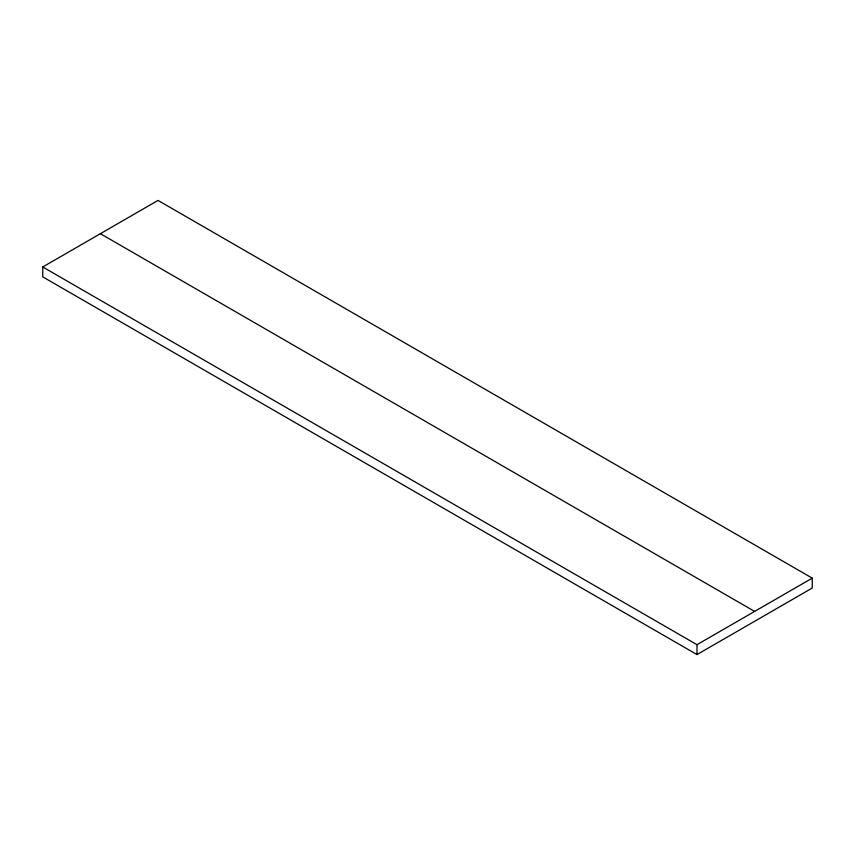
<?xml version="1.0" encoding="UTF-8"?>
<svg xmlns="http://www.w3.org/2000/svg" width="855" height="855" viewBox="0 0 855 855"><rect width="100%" height="100%" fill="white"/><g stroke="black" fill="none" stroke-linecap="round" stroke-linejoin="round"><path stroke-width="1.28" d="M42.75 266.974L158.015 200.423L812.25 578.14L812.25 588.026L696.985 654.577L42.75 276.86L42.75 266.974L696.985 644.691L812.25 578.14M100.388 233.693L754.612 611.411M696.985 644.691L696.985 654.577"/></g></svg>
